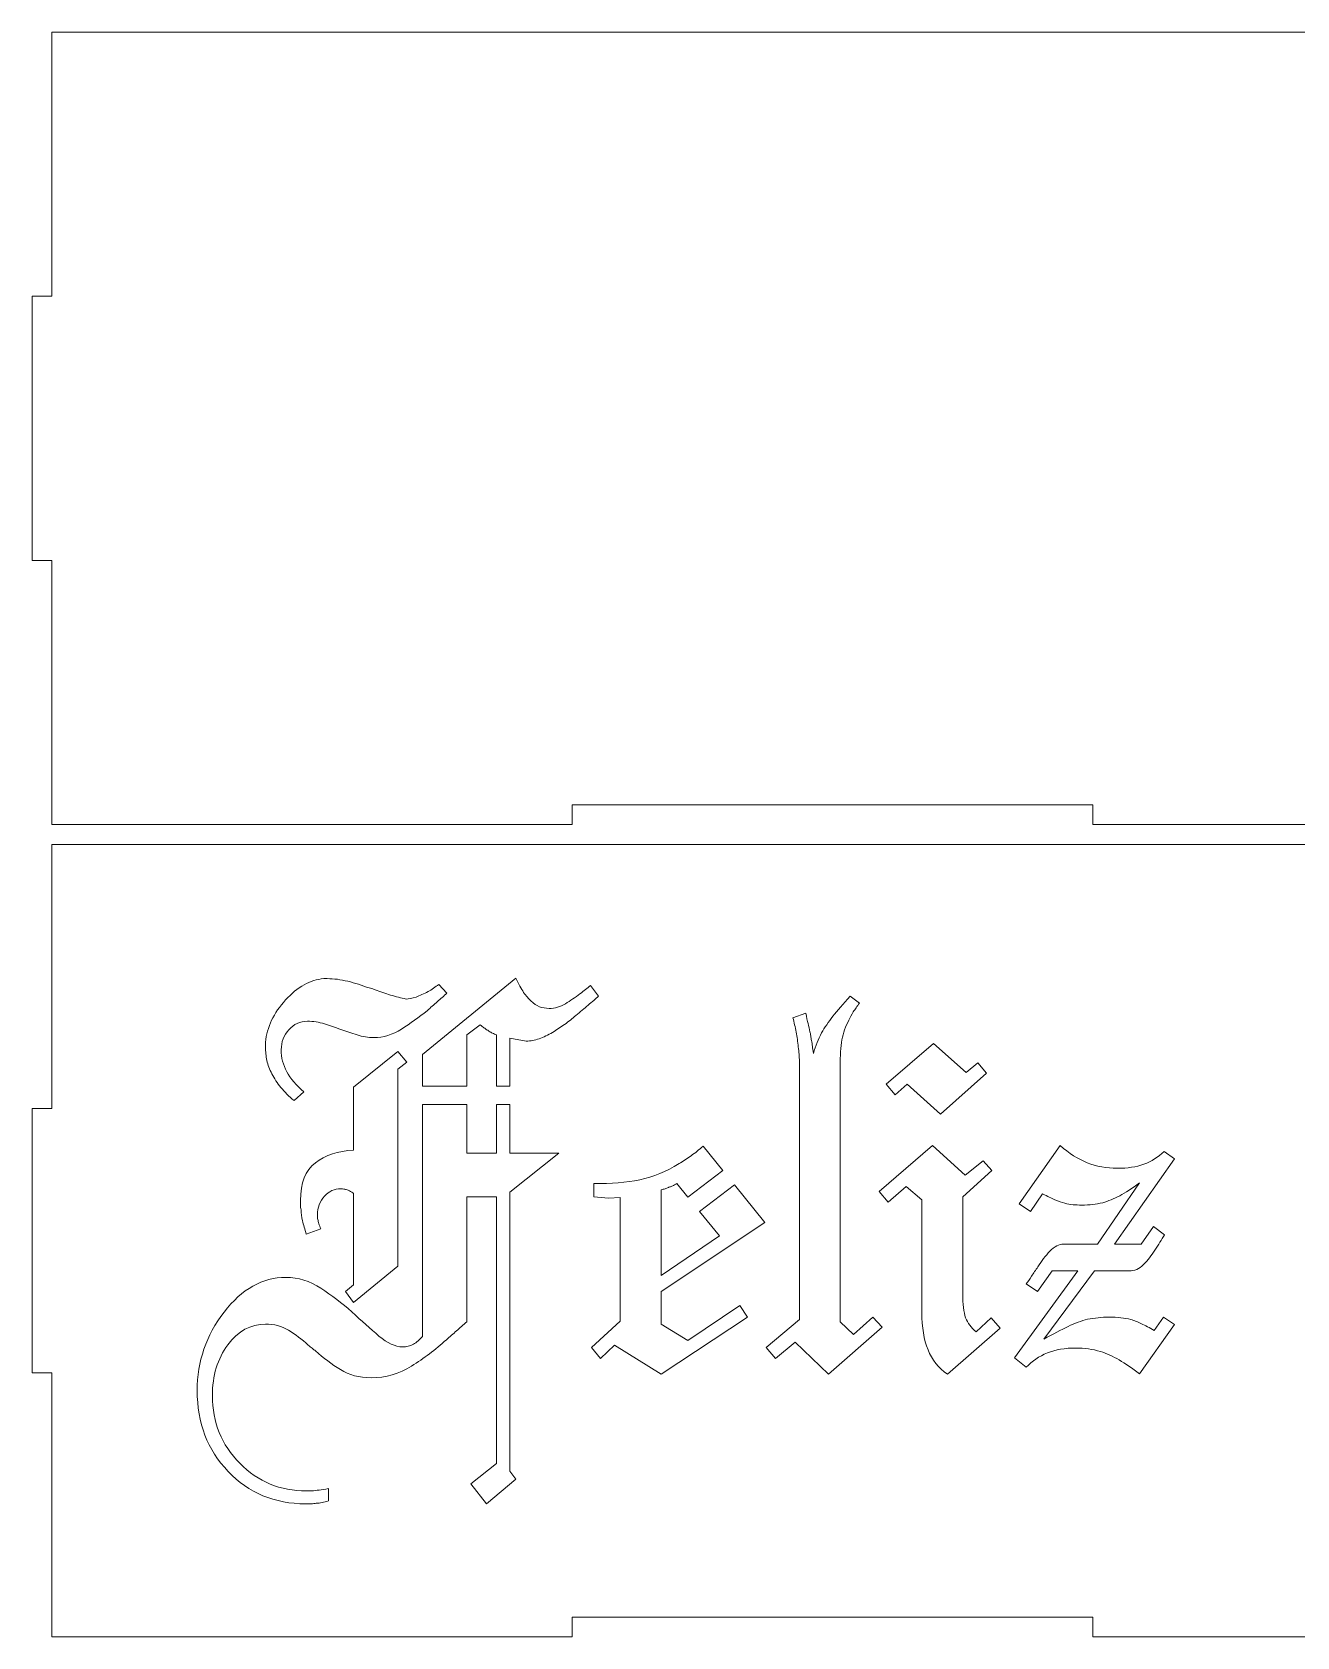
# Model space of a CAD drawing. Header units: centimetres. Extents: x -198 to 198, y -41 to 41.
# Drawn here: x 49.69 to 68.85, y -41.25 to -16.95 of the extents above; entities that cross this region are included whole.
import ezdxf

# ---------------------------------------------------------------- set-up
doc = ezdxf.new("R2010")
doc.units = ezdxf.units.CM
doc.header["$MEASUREMENT"] = 0
doc.layers.add('Camada 1', color=7, linetype='Continuous')

msp = doc.modelspace()

# ---------------------------------------------------------------- linework, layer by layer
at = {"layer": 'Camada 1', "color": 250, "lineweight": 9}
for points, knots in [([(89.69377, -16.95), (89.69377, -16.95), (49.99377, -16.95), (49.99377, -16.95), (49.99377, -16.95), (49.99377, -16.95), (49.99377, -20.95), (49.99377, -20.95), (49.99377, -20.95), (49.99377, -20.95), (49.69377, -20.95), (49.69377, -20.95), (49.69377, -20.95), (49.69377, -20.95), (49.69377, -24.95), (49.69377, -24.95), (49.69377, -24.95), (49.69377, -24.95), (49.99377, -24.95), (49.99377, -24.95), (49.99377, -24.95), (49.99377, -24.95), (49.99377, -28.95), (49.99377, -28.95), (49.99377, -28.95), (49.99377, -28.95), (57.87377, -28.95), (57.87377, -28.95), (57.87377, -28.95), (57.87377, -28.95), (57.87377, -28.65), (57.87377, -28.65), (57.87377, -28.65), (57.87377, -28.65), (65.75377, -28.65), (65.75377, -28.65), (65.75377, -28.65), (65.75377, -28.65), (65.75377, -28.95), (65.75377, -28.95), (65.75377, -28.95), (65.75377, -28.95), (73.63377, -28.95), (73.63377, -28.95), (73.63377, -28.95), (73.63377, -28.95), (73.63377, -28.65), (73.63377, -28.65), (73.63377, -28.65), (73.63377, -28.65), (81.51377, -28.65), (81.51377, -28.65), (81.51377, -28.65), (81.51377, -28.65), (81.51377, -28.95), (81.51377, -28.95), (81.51377, -28.95), (81.51377, -28.95), (89.69377, -28.95), (89.69377, -28.95), (89.69377, -28.95), (89.69377, -28.95), (89.69377, -24.95), (89.69377, -24.95), (89.69377, -24.95), (89.69377, -24.95), (89.39377, -24.95), (89.39377, -24.95), (89.39377, -24.95), (89.39377, -24.95), (89.39377, -20.95), (89.39377, -20.95), (89.39377, -20.95), (89.39377, -20.95), (89.69377, -20.95), (89.69377, -20.95), (89.69377, -20.95), (89.69377, -20.95), (89.69377, -16.95), (89.69377, -16.95)], [0, 0, 0, 0, 0.04761905, 0.04761905, 0.04761905, 0.04761905, 0.0952381, 0.0952381, 0.0952381, 0.0952381, 0.14285714, 0.14285714, 0.14285714, 0.14285714, 0.19047619, 0.19047619, 0.19047619, 0.19047619, 0.23809524, 0.23809524, 0.23809524, 0.23809524, 0.28571429, 0.28571429, 0.28571429, 0.28571429, 0.33333333, 0.33333333, 0.33333333, 0.33333333, 0.38095238, 0.38095238, 0.38095238, 0.38095238, 0.42857143, 0.42857143, 0.42857143, 0.42857143, 0.47619048, 0.47619048, 0.47619048, 0.47619048, 0.52380952, 0.52380952, 0.52380952, 0.52380952, 0.57142857, 0.57142857, 0.57142857, 0.57142857, 0.61904762, 0.61904762, 0.61904762, 0.61904762, 0.66666667, 0.66666667, 0.66666667, 0.66666667, 0.71428571, 0.71428571, 0.71428571, 0.71428571, 0.76190476, 0.76190476, 0.76190476, 0.76190476, 0.80952381, 0.80952381, 0.80952381, 0.80952381, 0.85714286, 0.85714286, 0.85714286, 0.85714286, 0.9047619, 0.9047619, 0.9047619, 0.9047619, 1, 1, 1, 1]), ([(89.69377, -29.25), (89.69377, -29.25), (49.99377, -29.25), (49.99377, -29.25), (49.99377, -29.25), (49.99377, -29.25), (49.99377, -33.25), (49.99377, -33.25), (49.99377, -33.25), (49.99377, -33.25), (49.69377, -33.25), (49.69377, -33.25), (49.69377, -33.25), (49.69377, -33.25), (49.69377, -37.25), (49.69377, -37.25), (49.69377, -37.25), (49.69377, -37.25), (49.99377, -37.25), (49.99377, -37.25), (49.99377, -37.25), (49.99377, -37.25), (49.99377, -41.25), (49.99377, -41.25), (49.99377, -41.25), (49.99377, -41.25), (57.87377, -41.25), (57.87377, -41.25), (57.87377, -41.25), (57.87377, -41.25), (57.87377, -40.95), (57.87377, -40.95), (57.87377, -40.95), (57.87377, -40.95), (65.75377, -40.95), (65.75377, -40.95), (65.75377, -40.95), (65.75377, -40.95), (65.75377, -41.25), (65.75377, -41.25), (65.75377, -41.25), (65.75377, -41.25), (73.63377, -41.25), (73.63377, -41.25), (73.63377, -41.25), (73.63377, -41.25), (73.63377, -40.95), (73.63377, -40.95), (73.63377, -40.95), (73.63377, -40.95), (81.51377, -40.95), (81.51377, -40.95), (81.51377, -40.95), (81.51377, -40.95), (81.51377, -41.25), (81.51377, -41.25), (81.51377, -41.25), (81.51377, -41.25), (89.69377, -41.25), (89.69377, -41.25), (89.69377, -41.25), (89.69377, -41.25), (89.69377, -37.25), (89.69377, -37.25), (89.69377, -37.25), (89.69377, -37.25), (89.39377, -37.25), (89.39377, -37.25), (89.39377, -37.25), (89.39377, -37.25), (89.39377, -33.25), (89.39377, -33.25), (89.39377, -33.25), (89.39377, -33.25), (89.69377, -33.25), (89.69377, -33.25), (89.69377, -33.25), (89.69377, -33.25), (89.69377, -29.25), (89.69377, -29.25)], [0, 0, 0, 0, 0.04761905, 0.04761905, 0.04761905, 0.04761905, 0.0952381, 0.0952381, 0.0952381, 0.0952381, 0.14285714, 0.14285714, 0.14285714, 0.14285714, 0.19047619, 0.19047619, 0.19047619, 0.19047619, 0.23809524, 0.23809524, 0.23809524, 0.23809524, 0.28571429, 0.28571429, 0.28571429, 0.28571429, 0.33333333, 0.33333333, 0.33333333, 0.33333333, 0.38095238, 0.38095238, 0.38095238, 0.38095238, 0.42857143, 0.42857143, 0.42857143, 0.42857143, 0.47619048, 0.47619048, 0.47619048, 0.47619048, 0.52380952, 0.52380952, 0.52380952, 0.52380952, 0.57142857, 0.57142857, 0.57142857, 0.57142857, 0.61904762, 0.61904762, 0.61904762, 0.61904762, 0.66666667, 0.66666667, 0.66666667, 0.66666667, 0.71428571, 0.71428571, 0.71428571, 0.71428571, 0.76190476, 0.76190476, 0.76190476, 0.76190476, 0.80952381, 0.80952381, 0.80952381, 0.80952381, 0.85714286, 0.85714286, 0.85714286, 0.85714286, 0.9047619, 0.9047619, 0.9047619, 0.9047619, 1, 1, 1, 1]), ([(53.66044, -33.1295), (53.58386, -33.06471), (53.51761, -32.99842), (53.46161, -32.9307), (53.46161, -32.9307), (53.40571, -32.863), (53.36004, -32.79378), (53.32472, -32.7231), (53.32472, -32.7231), (53.28937, -32.65829), (53.26438, -32.59203), (53.24961, -32.52428), (53.24961, -32.52428), (53.23488, -32.45659), (53.22753, -32.38735), (53.22753, -32.31668), (53.22753, -32.31668), (53.22753, -32.30489), (53.22753, -32.29309), (53.22753, -32.28137), (53.22753, -32.28137), (53.22753, -32.26954), (53.22753, -32.25775), (53.22753, -32.24602), (53.22753, -32.24602), (53.25108, -32.01624), (53.35272, -31.80275), (53.53234, -31.60542), (53.53234, -31.60542), (53.71201, -31.40812), (53.90488, -31.30057), (54.11104, -31.28293), (54.11104, -31.28293), (54.12287, -31.28293), (54.13312, -31.28293), (54.14193, -31.28293), (54.14193, -31.28293), (54.15077, -31.28293), (54.15821, -31.28293), (54.16406, -31.28293), (54.16406, -31.28293), (54.26422, -31.28293), (54.36724, -31.2962), (54.47328, -31.32273), (54.47328, -31.32273), (54.57937, -31.34922), (54.68826, -31.38309), (54.80019, -31.42429), (54.80019, -31.42429), (54.81194, -31.42429), (54.82524, -31.42727), (54.83994, -31.43311), (54.83994, -31.43311), (54.85468, -31.43905), (54.87088, -31.44491), (54.88853, -31.45079), (54.88853, -31.45079), (54.96511, -31.48026), (55.04319, -31.50675), (55.12272, -31.53035), (55.12272, -31.53035), (55.20222, -31.55389), (55.28024, -31.57451), (55.35686, -31.59219), (55.35686, -31.59219), (55.39808, -31.59219), (55.44811, -31.58186), (55.50704, -31.56125), (55.50704, -31.56125), (55.56592, -31.5406), (55.62776, -31.51267), (55.69257, -31.47735), (55.69257, -31.47735), (55.71611, -31.46553), (55.74262, -31.44938), (55.7721, -31.42873), (55.7721, -31.42873), (55.80153, -31.40812), (55.82803, -31.38895), (55.85158, -31.37127), (55.85158, -31.37127), (55.85158, -31.37127), (55.97528, -31.50384), (55.97528, -31.50384), (55.97528, -31.50384), (55.92817, -31.54504), (55.87958, -31.58775), (55.82953, -31.63194), (55.82953, -31.63194), (55.77942, -31.67609), (55.72792, -31.72176), (55.67491, -31.76887), (55.67491, -31.76887), (55.55122, -31.86903), (55.42161, -31.96178), (55.28612, -32.04719), (55.28612, -32.04719), (55.15068, -32.13258), (55.01225, -32.17525), (54.87088, -32.17525), (54.87088, -32.17525), (54.78252, -32.17525), (54.69711, -32.16203), (54.61468, -32.13553), (54.61468, -32.13553), (54.53222, -32.10903), (54.44976, -32.08107), (54.36724, -32.05159), (54.36724, -32.05159), (54.28477, -32.02216), (54.20236, -31.99419), (54.11989, -31.9677), (54.11989, -31.9677), (54.03742, -31.94118), (53.95203, -31.9279), (53.86368, -31.9279), (53.86368, -31.9279), (53.75176, -31.9279), (53.65751, -31.97058), (53.58092, -32.05604), (53.58092, -32.05604), (53.50437, -32.14141), (53.46608, -32.24301), (53.46608, -32.36085), (53.46608, -32.36085), (53.46608, -32.4787), (53.49402, -32.58909), (53.55002, -32.69217), (53.55002, -32.69217), (53.60595, -32.79525), (53.69286, -32.89688), (53.81062, -32.99699), (53.81062, -32.99699), (53.81062, -32.99699), (53.66044, -33.1295), (53.66044, -33.1295)], [0, 0, 0, 0, 0.02857143, 0.02857143, 0.02857143, 0.02857143, 0.05714286, 0.05714286, 0.05714286, 0.05714286, 0.08571429, 0.08571429, 0.08571429, 0.08571429, 0.11428571, 0.11428571, 0.11428571, 0.11428571, 0.14285714, 0.14285714, 0.14285714, 0.14285714, 0.17142857, 0.17142857, 0.17142857, 0.17142857, 0.2, 0.2, 0.2, 0.2, 0.22857143, 0.22857143, 0.22857143, 0.22857143, 0.25714286, 0.25714286, 0.25714286, 0.25714286, 0.28571429, 0.28571429, 0.28571429, 0.28571429, 0.31428571, 0.31428571, 0.31428571, 0.31428571, 0.34285714, 0.34285714, 0.34285714, 0.34285714, 0.37142857, 0.37142857, 0.37142857, 0.37142857, 0.4, 0.4, 0.4, 0.4, 0.42857143, 0.42857143, 0.42857143, 0.42857143, 0.45714286, 0.45714286, 0.45714286, 0.45714286, 0.48571429, 0.48571429, 0.48571429, 0.48571429, 0.51428571, 0.51428571, 0.51428571, 0.51428571, 0.54285714, 0.54285714, 0.54285714, 0.54285714, 0.57142857, 0.57142857, 0.57142857, 0.57142857, 0.6, 0.6, 0.6, 0.6, 0.62857143, 0.62857143, 0.62857143, 0.62857143, 0.65714286, 0.65714286, 0.65714286, 0.65714286, 0.68571429, 0.68571429, 0.68571429, 0.68571429, 0.71428571, 0.71428571, 0.71428571, 0.71428571, 0.74285714, 0.74285714, 0.74285714, 0.74285714, 0.77142857, 0.77142857, 0.77142857, 0.77142857, 0.8, 0.8, 0.8, 0.8, 0.82857143, 0.82857143, 0.82857143, 0.82857143, 0.85714286, 0.85714286, 0.85714286, 0.85714286, 0.88571429, 0.88571429, 0.88571429, 0.88571429, 0.91428571, 0.91428571, 0.91428571, 0.91428571, 0.94285714, 0.94285714, 0.94285714, 0.94285714, 1, 1, 1, 1]), ([(55.60421, -32.91036), (55.60421, -32.91036), (55.60421, -32.43155), (55.60421, -32.43155), (55.60421, -32.43155), (55.60421, -32.43155), (57.01786, -31.2741), (57.01786, -31.2741), (57.01786, -31.2741), (57.05908, -31.36245), (57.09888, -31.43462), (57.1371, -31.49058), (57.1371, -31.49058), (57.17542, -31.54651), (57.21224, -31.58925), (57.24759, -31.61869), (57.24759, -31.61869), (57.28886, -31.65994), (57.33153, -31.68938), (57.37569, -31.70703), (57.37569, -31.70703), (57.4199, -31.72469), (57.46844, -31.73352), (57.52153, -31.73352), (57.52153, -31.73352), (57.60987, -31.73352), (57.69227, -31.71), (57.76888, -31.66285), (57.76888, -31.66285), (57.84542, -31.61575), (57.91907, -31.56566), (57.98974, -31.51267), (57.98974, -31.51267), (58.0192, -31.4891), (58.0472, -31.46705), (58.0737, -31.4464), (58.0737, -31.4464), (58.10019, -31.42576), (58.12522, -31.40662), (58.14877, -31.38895), (58.14877, -31.38895), (58.14877, -31.38895), (58.27253, -31.54802), (58.27253, -31.54802), (58.27253, -31.54802), (58.22538, -31.58925), (58.17236, -31.63488), (58.11342, -31.68494), (58.11342, -31.68494), (58.05455, -31.73503), (57.99268, -31.78655), (57.92792, -31.83957), (57.92792, -31.83957), (57.87486, -31.8867), (57.81742, -31.93235), (57.75558, -31.97652), (57.75558, -31.97652), (57.69374, -32.02069), (57.6334, -32.06042), (57.57453, -32.09576), (57.57453, -32.09576), (57.50377, -32.13703), (57.43607, -32.16941), (57.37126, -32.19295), (57.37126, -32.19295), (57.30653, -32.21652), (57.24171, -32.22834), (57.17692, -32.22834), (57.17692, -32.22834), (57.17692, -32.22834), (56.92951, -32.1841), (56.92951, -32.1841), (56.92951, -32.1841), (56.92951, -32.1841), (56.92951, -32.91036), (56.92951, -32.91036), (56.92951, -32.91036), (56.92951, -32.91036), (56.7263, -32.91036), (56.7263, -32.91036), (56.7263, -32.91036), (56.7263, -32.91036), (56.7263, -32.13109), (56.7263, -32.13109), (56.7263, -32.13109), (56.70276, -32.12524), (56.6821, -32.11788), (56.66442, -32.10903), (56.66442, -32.10903), (56.64676, -32.1002), (56.62911, -32.08989), (56.61143, -32.07809), (56.61143, -32.07809), (56.60555, -32.07221), (56.60111, -32.06777), (56.59821, -32.06485), (56.59821, -32.06485), (56.59523, -32.06189), (56.59086, -32.06042), (56.58493, -32.06042), (56.58493, -32.06042), (56.56727, -32.04869), (56.55107, -32.03689), (56.53636, -32.02507), (56.53636, -32.02507), (56.52159, -32.01335), (56.50242, -31.99858), (56.47889, -31.98093), (56.47889, -31.98093), (56.47889, -31.98093), (56.27572, -32.13109), (56.27572, -32.13109), (56.27572, -32.13109), (56.27572, -32.13109), (56.27572, -32.91036), (56.27572, -32.91036), (56.27572, -32.91036), (56.27572, -32.91036), (55.60421, -32.91036), (55.60421, -32.91036)], [0, 0, 0, 0, 0.03225806, 0.03225806, 0.03225806, 0.03225806, 0.06451613, 0.06451613, 0.06451613, 0.06451613, 0.09677419, 0.09677419, 0.09677419, 0.09677419, 0.12903226, 0.12903226, 0.12903226, 0.12903226, 0.16129032, 0.16129032, 0.16129032, 0.16129032, 0.19354839, 0.19354839, 0.19354839, 0.19354839, 0.22580645, 0.22580645, 0.22580645, 0.22580645, 0.25806452, 0.25806452, 0.25806452, 0.25806452, 0.29032258, 0.29032258, 0.29032258, 0.29032258, 0.32258065, 0.32258065, 0.32258065, 0.32258065, 0.35483871, 0.35483871, 0.35483871, 0.35483871, 0.38709677, 0.38709677, 0.38709677, 0.38709677, 0.41935484, 0.41935484, 0.41935484, 0.41935484, 0.4516129, 0.4516129, 0.4516129, 0.4516129, 0.48387097, 0.48387097, 0.48387097, 0.48387097, 0.51612903, 0.51612903, 0.51612903, 0.51612903, 0.5483871, 0.5483871, 0.5483871, 0.5483871, 0.58064516, 0.58064516, 0.58064516, 0.58064516, 0.61290323, 0.61290323, 0.61290323, 0.61290323, 0.64516129, 0.64516129, 0.64516129, 0.64516129, 0.67741935, 0.67741935, 0.67741935, 0.67741935, 0.70967742, 0.70967742, 0.70967742, 0.70967742, 0.74193548, 0.74193548, 0.74193548, 0.74193548, 0.77419355, 0.77419355, 0.77419355, 0.77419355, 0.80645161, 0.80645161, 0.80645161, 0.80645161, 0.83870968, 0.83870968, 0.83870968, 0.83870968, 0.87096774, 0.87096774, 0.87096774, 0.87096774, 0.90322581, 0.90322581, 0.90322581, 0.90322581, 0.93548387, 0.93548387, 0.93548387, 0.93548387, 1, 1, 1, 1]), ([(60.94958, -37.03472), (60.94958, -37.03472), (60.80821, -36.86682), (60.80821, -36.86682), (60.80821, -36.86682), (60.80821, -36.86682), (61.31183, -36.44273), (61.31183, -36.44273), (61.31183, -36.44273), (61.31183, -36.44273), (61.31183, -32.52871), (61.31183, -32.52871), (61.31183, -32.52871), (61.31183, -32.49928), (61.31036, -32.4654), (61.30742, -32.4271), (61.30742, -32.4271), (61.30444, -32.38885), (61.30003, -32.35203), (61.29418, -32.31668), (61.29418, -32.31668), (61.28827, -32.2401), (61.27792, -32.16503), (61.26325, -32.09136), (61.26325, -32.09136), (61.24852, -32.01772), (61.23227, -31.94559), (61.21461, -31.87492), (61.21461, -31.87492), (61.21461, -31.87492), (61.40903, -31.80422), (61.40903, -31.80422), (61.40903, -31.80422), (61.42078, -31.86903), (61.43257, -31.92203), (61.44437, -31.96325), (61.44437, -31.96325), (61.4561, -32.00452), (61.46495, -32.04569), (61.47087, -32.08691), (61.47087, -32.08691), (61.47675, -32.10462), (61.48122, -32.12524), (61.4841, -32.14876), (61.4841, -32.14876), (61.48704, -32.17238), (61.49145, -32.19593), (61.49737, -32.21953), (61.49737, -32.21953), (61.50324, -32.2489), (61.50769, -32.27836), (61.51059, -32.30786), (61.51059, -32.30786), (61.51357, -32.33724), (61.51802, -32.37259), (61.52389, -32.41388), (61.52389, -32.41388), (61.54154, -32.35491), (61.56071, -32.30044), (61.58127, -32.2504), (61.58127, -32.2504), (61.60192, -32.20034), (61.62403, -32.15173), (61.64758, -32.10462), (61.64758, -32.10462), (61.69469, -32.02216), (61.75209, -31.9382), (61.81988, -31.85284), (61.81988, -31.85284), (61.88758, -31.76743), (61.97442, -31.66576), (62.08053, -31.54802), (62.08053, -31.54802), (62.08053, -31.54802), (62.22186, -31.65403), (62.22186, -31.65403), (62.22186, -31.65403), (62.18652, -31.70111), (62.15557, -31.74534), (62.12908, -31.78655), (62.12908, -31.78655), (62.10258, -31.82777), (62.08053, -31.86903), (62.06286, -31.91024), (62.06286, -31.91024), (62.00984, -32.00452), (61.97442, -32.10462), (61.95677, -32.21068), (61.95677, -32.21068), (61.93911, -32.31668), (61.93027, -32.4492), (61.93027, -32.60824), (61.93027, -32.60824), (61.93027, -32.60824), (61.93027, -36.47808), (61.93027, -36.47808), (61.93027, -36.47808), (61.93027, -36.47808), (62.13352, -36.67247), (62.13352, -36.67247), (62.13352, -36.67247), (62.13352, -36.67247), (62.42508, -36.40738), (62.42508, -36.40738), (62.42508, -36.40738), (62.42508, -36.40738), (62.56641, -36.55757), (62.56641, -36.55757), (62.56641, -36.55757), (62.56641, -36.55757), (61.75357, -37.27325), (61.75357, -37.27325), (61.75357, -37.27325), (61.75357, -37.27325), (61.24995, -36.78734), (61.24995, -36.78734), (61.24995, -36.78734), (61.24995, -36.78734), (60.94958, -37.03472), (60.94958, -37.03472)], [0, 0, 0, 0, 0.03225806, 0.03225806, 0.03225806, 0.03225806, 0.06451613, 0.06451613, 0.06451613, 0.06451613, 0.09677419, 0.09677419, 0.09677419, 0.09677419, 0.12903226, 0.12903226, 0.12903226, 0.12903226, 0.16129032, 0.16129032, 0.16129032, 0.16129032, 0.19354839, 0.19354839, 0.19354839, 0.19354839, 0.22580645, 0.22580645, 0.22580645, 0.22580645, 0.25806452, 0.25806452, 0.25806452, 0.25806452, 0.29032258, 0.29032258, 0.29032258, 0.29032258, 0.32258065, 0.32258065, 0.32258065, 0.32258065, 0.35483871, 0.35483871, 0.35483871, 0.35483871, 0.38709677, 0.38709677, 0.38709677, 0.38709677, 0.41935484, 0.41935484, 0.41935484, 0.41935484, 0.4516129, 0.4516129, 0.4516129, 0.4516129, 0.48387097, 0.48387097, 0.48387097, 0.48387097, 0.51612903, 0.51612903, 0.51612903, 0.51612903, 0.5483871, 0.5483871, 0.5483871, 0.5483871, 0.58064516, 0.58064516, 0.58064516, 0.58064516, 0.61290323, 0.61290323, 0.61290323, 0.61290323, 0.64516129, 0.64516129, 0.64516129, 0.64516129, 0.67741935, 0.67741935, 0.67741935, 0.67741935, 0.70967742, 0.70967742, 0.70967742, 0.70967742, 0.74193548, 0.74193548, 0.74193548, 0.74193548, 0.77419355, 0.77419355, 0.77419355, 0.77419355, 0.80645161, 0.80645161, 0.80645161, 0.80645161, 0.83870968, 0.83870968, 0.83870968, 0.83870968, 0.87096774, 0.87096774, 0.87096774, 0.87096774, 0.90322581, 0.90322581, 0.90322581, 0.90322581, 0.93548387, 0.93548387, 0.93548387, 0.93548387, 1, 1, 1, 1]), ([(63.44992, -33.33273), (63.44992, -33.33273), (62.94637, -32.8821), (62.94637, -32.8821), (62.94637, -32.8821), (62.94637, -32.8821), (62.76086, -33.04118), (62.76086, -33.04118), (62.76086, -33.04118), (62.76086, -33.04118), (62.62828, -32.8821), (62.62828, -32.8821), (62.62828, -32.8821), (62.62828, -32.8821), (63.34393, -32.26369), (63.34393, -32.26369), (63.34393, -32.26369), (63.34393, -32.26369), (63.83873, -32.70543), (63.83873, -32.70543), (63.83873, -32.70543), (63.83873, -32.70543), (64.01541, -32.55521), (64.01541, -32.55521), (64.01541, -32.55521), (64.01541, -32.55521), (64.14795, -32.71425), (64.14795, -32.71425), (64.14795, -32.71425), (64.14795, -32.71425), (63.44992, -33.33273), (63.44992, -33.33273)], [0, 0, 0, 0, 0.11111111, 0.11111111, 0.11111111, 0.11111111, 0.22222222, 0.22222222, 0.22222222, 0.22222222, 0.33333333, 0.33333333, 0.33333333, 0.33333333, 0.44444444, 0.44444444, 0.44444444, 0.44444444, 0.55555556, 0.55555556, 0.55555556, 0.55555556, 0.66666667, 0.66666667, 0.66666667, 0.66666667, 0.77777778, 0.77777778, 0.77777778, 0.77777778, 1, 1, 1, 1]), ([(54.43793, -36.01866), (54.43793, -36.01866), (54.56162, -35.92147), (54.56162, -35.92147), (54.56162, -35.92147), (54.56162, -35.92147), (54.56162, -34.53435), (54.56162, -34.53435), (54.56162, -34.53435), (54.54395, -34.52253), (54.52774, -34.51223), (54.51307, -34.50339), (54.51307, -34.50339), (54.49837, -34.49456), (54.4821, -34.4872), (54.46443, -34.48134), (54.46443, -34.48134), (54.44678, -34.47541), (54.43059, -34.471), (54.41588, -34.46806), (54.41588, -34.46806), (54.40111, -34.4651), (54.38494, -34.46366), (54.36724, -34.46366), (54.36724, -34.46366), (54.27305, -34.46366), (54.19058, -34.50191), (54.11989, -34.57853), (54.11989, -34.57853), (54.04922, -34.65506), (54.01388, -34.74935), (54.01388, -34.86125), (54.01388, -34.86125), (54.01388, -34.87302), (54.01388, -34.88478), (54.01388, -34.89657), (54.01388, -34.89657), (54.01388, -34.90836), (54.01678, -34.92016), (54.02272, -34.93192), (54.02272, -34.93192), (54.02272, -34.94959), (54.0271, -34.9702), (54.03593, -34.99376), (54.03593, -34.99376), (54.04477, -35.01732), (54.0551, -35.04382), (54.06687, -35.07325), (54.06687, -35.07325), (54.06687, -35.07325), (53.84601, -35.15281), (53.84601, -35.15281), (53.84601, -35.15281), (53.82242, -35.07623), (53.80327, -35.00853), (53.78852, -34.94959), (53.78852, -34.94959), (53.77384, -34.89069), (53.76643, -34.83475), (53.76643, -34.78174), (53.76643, -34.78174), (53.76058, -34.75818), (53.75761, -34.73459), (53.75761, -34.71104), (53.75761, -34.71104), (53.75761, -34.68751), (53.75761, -34.6639), (53.75761, -34.64036), (53.75761, -34.64036), (53.75761, -34.37525), (53.83275, -34.18534), (53.98291, -34.0705), (53.98291, -34.0705), (54.13312, -33.95559), (54.32604, -33.89228), (54.56162, -33.88052), (54.56162, -33.88052), (54.56162, -33.88052), (54.56162, -32.92625), (54.56162, -32.92625), (54.56162, -32.92625), (54.56162, -32.92625), (55.2331, -32.38735), (55.2331, -32.38735), (55.2331, -32.38735), (55.2331, -32.38735), (55.36571, -32.54636), (55.36571, -32.54636), (55.36571, -32.54636), (55.36571, -32.54636), (55.2331, -32.65241), (55.2331, -32.65241), (55.2331, -32.65241), (55.2331, -32.65241), (55.2331, -35.63874), (55.2331, -35.63874), (55.2331, -35.63874), (55.2331, -35.63874), (54.56162, -36.18653), (54.56162, -36.18653), (54.56162, -36.18653), (54.56162, -36.18653), (54.43793, -36.01866), (54.43793, -36.01866)], [0, 0, 0, 0, 0.03703704, 0.03703704, 0.03703704, 0.03703704, 0.07407407, 0.07407407, 0.07407407, 0.07407407, 0.11111111, 0.11111111, 0.11111111, 0.11111111, 0.14814815, 0.14814815, 0.14814815, 0.14814815, 0.18518519, 0.18518519, 0.18518519, 0.18518519, 0.22222222, 0.22222222, 0.22222222, 0.22222222, 0.25925926, 0.25925926, 0.25925926, 0.25925926, 0.2962963, 0.2962963, 0.2962963, 0.2962963, 0.33333333, 0.33333333, 0.33333333, 0.33333333, 0.37037037, 0.37037037, 0.37037037, 0.37037037, 0.40740741, 0.40740741, 0.40740741, 0.40740741, 0.44444444, 0.44444444, 0.44444444, 0.44444444, 0.48148148, 0.48148148, 0.48148148, 0.48148148, 0.51851852, 0.51851852, 0.51851852, 0.51851852, 0.55555556, 0.55555556, 0.55555556, 0.55555556, 0.59259259, 0.59259259, 0.59259259, 0.59259259, 0.62962963, 0.62962963, 0.62962963, 0.62962963, 0.66666667, 0.66666667, 0.66666667, 0.66666667, 0.7037037, 0.7037037, 0.7037037, 0.7037037, 0.74074074, 0.74074074, 0.74074074, 0.74074074, 0.77777778, 0.77777778, 0.77777778, 0.77777778, 0.81481481, 0.81481481, 0.81481481, 0.81481481, 0.85185185, 0.85185185, 0.85185185, 0.85185185, 0.88888889, 0.88888889, 0.88888889, 0.88888889, 0.92592593, 0.92592593, 0.92592593, 0.92592593, 1, 1, 1, 1]), ([(54.18173, -39.19051), (54.14639, -39.20234), (54.11402, -39.21116), (54.08454, -39.21705), (54.08454, -39.21705), (54.0551, -39.22291), (54.0256, -39.22589), (53.99621, -39.22589), (53.99621, -39.22589), (53.97261, -39.23174), (53.94758, -39.23472), (53.92108, -39.23472), (53.92108, -39.23472), (53.89457, -39.23472), (53.86657, -39.23472), (53.83716, -39.23472), (53.83716, -39.23472), (53.36595, -39.23472), (52.97424, -39.07123), (52.66203, -38.74433), (52.66203, -38.74433), (52.3499, -38.4174), (52.19377, -38.00954), (52.19377, -37.52066), (52.19377, -37.52066), (52.19377, -37.0789), (52.32926, -36.68275), (52.60019, -36.33231), (52.60019, -36.33231), (52.87119, -35.98185), (53.18337, -35.8066), (53.53676, -35.8066), (53.53676, -35.8066), (53.72526, -35.8066), (53.90192, -35.8611), (54.06687, -35.97006), (54.06687, -35.97006), (54.23176, -36.07901), (54.38788, -36.19832), (54.53512, -36.3279), (54.53512, -36.3279), (54.68237, -36.46338), (54.81936, -36.58556), (54.94599, -36.69455), (54.94599, -36.69455), (55.07259, -36.80354), (55.19191, -36.85801), (55.30387, -36.85801), (55.30387, -36.85801), (55.36273, -36.85801), (55.41723, -36.84474), (55.46726, -36.81824), (55.46726, -36.81824), (55.51734, -36.79172), (55.56302, -36.752), (55.60421, -36.699), (55.60421, -36.699), (55.60421, -36.699), (55.60421, -33.18934), (55.60421, -33.18934), (55.60421, -33.18934), (55.60421, -33.18934), (56.27572, -33.18934), (56.27572, -33.18934), (56.27572, -33.18934), (56.27572, -33.18934), (56.27572, -33.92469), (56.27572, -33.92469), (56.27572, -33.92469), (56.27572, -33.92469), (56.7263, -33.92469), (56.7263, -33.92469), (56.7263, -33.92469), (56.7263, -33.92469), (56.7263, -33.18934), (56.7263, -33.18934), (56.7263, -33.18934), (56.7263, -33.18934), (56.92951, -33.18934), (56.92951, -33.18934), (56.92951, -33.18934), (56.92951, -33.18934), (56.92951, -33.92469), (56.92951, -33.92469), (56.92951, -33.92469), (56.92951, -33.92469), (57.67169, -33.92469), (57.67169, -33.92469), (57.67169, -33.92469), (57.67169, -33.92469), (56.92951, -34.51668), (56.92951, -34.51668), (56.92951, -34.51668), (56.92951, -34.51668), (56.92951, -38.73988), (56.92951, -38.73988), (56.92951, -38.73988), (56.92951, -38.73988), (57.01786, -38.86365), (57.01786, -38.86365), (57.01786, -38.86365), (57.01786, -38.86365), (56.57608, -39.23472), (56.57608, -39.23472), (56.57608, -39.23472), (56.57608, -39.23472), (56.33756, -38.93434), (56.33756, -38.93434), (56.33756, -38.93434), (56.33756, -38.93434), (56.7263, -38.62505), (56.7263, -38.62505), (56.7263, -38.62505), (56.7263, -38.62505), (56.7263, -34.58734), (56.7263, -34.58734), (56.7263, -34.58734), (56.7263, -34.58734), (56.27572, -34.58734), (56.27572, -34.58734), (56.27572, -34.58734), (56.27572, -34.58734), (56.27572, -36.47808), (56.27572, -36.47808), (56.27572, -36.47808), (56.22269, -36.52522), (56.17121, -36.57086), (56.12108, -36.61506), (56.12108, -36.61506), (56.07104, -36.65921), (56.01944, -36.70485), (55.96645, -36.752), (55.96645, -36.752), (55.80153, -36.89923), (55.62628, -37.03175), (55.44076, -37.14959), (55.44076, -37.14959), (55.25522, -37.26737), (55.05054, -37.32624), (54.82671, -37.32624), (54.82671, -37.32624), (54.65003, -37.32624), (54.4954, -37.28504), (54.36287, -37.20258), (54.36287, -37.20258), (54.23036, -37.12016), (54.10519, -37.02587), (53.98738, -36.91985), (53.98738, -36.91985), (53.96973, -36.90806), (53.95203, -36.89482), (53.93438, -36.88006), (53.93438, -36.88006), (53.91671, -36.86539), (53.89607, -36.84918), (53.87254, -36.8315), (53.87254, -36.8315), (53.77825, -36.74316), (53.67959, -36.66806), (53.57652, -36.60618), (53.57652, -36.60618), (53.47343, -36.54436), (53.3571, -36.5134), (53.22753, -36.5134), (53.22753, -36.5134), (53.00371, -36.5134), (52.81372, -36.61801), (52.65762, -36.82707), (52.65762, -36.82707), (52.50153, -37.03619), (52.42354, -37.29389), (52.42354, -37.60017), (52.42354, -37.60017), (52.42354, -38.00071), (52.56191, -38.34089), (52.83876, -38.62067), (52.83876, -38.62067), (53.1156, -38.9004), (53.45136, -39.04032), (53.84601, -39.04032), (53.84601, -39.04032), (53.85777, -39.04032), (53.87104, -39.04032), (53.88574, -39.04032), (53.88574, -39.04032), (53.90044, -39.04032), (53.91373, -39.04032), (53.92553, -39.04032), (53.92553, -39.04032), (53.96088, -39.0344), (53.99911, -39.03), (54.04037, -39.02706), (54.04037, -39.02706), (54.0816, -39.02412), (54.12871, -39.01673), (54.18173, -39.005), (54.18173, -39.005), (54.18173, -39.005), (54.18173, -39.19051), (54.18173, -39.19051)], [0, 0, 0, 0, 0.01960784, 0.01960784, 0.01960784, 0.01960784, 0.03921569, 0.03921569, 0.03921569, 0.03921569, 0.05882353, 0.05882353, 0.05882353, 0.05882353, 0.07843137, 0.07843137, 0.07843137, 0.07843137, 0.09803922, 0.09803922, 0.09803922, 0.09803922, 0.11764706, 0.11764706, 0.11764706, 0.11764706, 0.1372549, 0.1372549, 0.1372549, 0.1372549, 0.15686275, 0.15686275, 0.15686275, 0.15686275, 0.17647059, 0.17647059, 0.17647059, 0.17647059, 0.19607843, 0.19607843, 0.19607843, 0.19607843, 0.21568627, 0.21568627, 0.21568627, 0.21568627, 0.23529412, 0.23529412, 0.23529412, 0.23529412, 0.25490196, 0.25490196, 0.25490196, 0.25490196, 0.2745098, 0.2745098, 0.2745098, 0.2745098, 0.29411765, 0.29411765, 0.29411765, 0.29411765, 0.31372549, 0.31372549, 0.31372549, 0.31372549, 0.33333333, 0.33333333, 0.33333333, 0.33333333, 0.35294118, 0.35294118, 0.35294118, 0.35294118, 0.37254902, 0.37254902, 0.37254902, 0.37254902, 0.39215686, 0.39215686, 0.39215686, 0.39215686, 0.41176471, 0.41176471, 0.41176471, 0.41176471, 0.43137255, 0.43137255, 0.43137255, 0.43137255, 0.45098039, 0.45098039, 0.45098039, 0.45098039, 0.47058824, 0.47058824, 0.47058824, 0.47058824, 0.49019608, 0.49019608, 0.49019608, 0.49019608, 0.50980392, 0.50980392, 0.50980392, 0.50980392, 0.52941176, 0.52941176, 0.52941176, 0.52941176, 0.54901961, 0.54901961, 0.54901961, 0.54901961, 0.56862745, 0.56862745, 0.56862745, 0.56862745, 0.58823529, 0.58823529, 0.58823529, 0.58823529, 0.60784314, 0.60784314, 0.60784314, 0.60784314, 0.62745098, 0.62745098, 0.62745098, 0.62745098, 0.64705882, 0.64705882, 0.64705882, 0.64705882, 0.66666667, 0.66666667, 0.66666667, 0.66666667, 0.68627451, 0.68627451, 0.68627451, 0.68627451, 0.70588235, 0.70588235, 0.70588235, 0.70588235, 0.7254902, 0.7254902, 0.7254902, 0.7254902, 0.74509804, 0.74509804, 0.74509804, 0.74509804, 0.76470588, 0.76470588, 0.76470588, 0.76470588, 0.78431373, 0.78431373, 0.78431373, 0.78431373, 0.80392157, 0.80392157, 0.80392157, 0.80392157, 0.82352941, 0.82352941, 0.82352941, 0.82352941, 0.84313725, 0.84313725, 0.84313725, 0.84313725, 0.8627451, 0.8627451, 0.8627451, 0.8627451, 0.88235294, 0.88235294, 0.88235294, 0.88235294, 0.90196078, 0.90196078, 0.90196078, 0.90196078, 0.92156863, 0.92156863, 0.92156863, 0.92156863, 0.94117647, 0.94117647, 0.94117647, 0.94117647, 0.96078431, 0.96078431, 0.96078431, 0.96078431, 1, 1, 1, 1]), ([(58.29903, -37.03472), (58.29903, -37.03472), (58.16649, -36.86682), (58.16649, -36.86682), (58.16649, -36.86682), (58.16649, -36.86682), (58.5994, -36.46922), (58.5994, -36.46922), (58.5994, -36.46922), (58.5994, -36.46922), (58.5994, -34.59617), (58.5994, -34.59617), (58.5994, -34.59617), (58.5994, -34.59617), (58.42269, -34.60501), (58.42269, -34.60501), (58.42269, -34.60501), (58.42269, -34.60501), (58.20184, -34.58734), (58.20184, -34.58734), (58.20184, -34.58734), (58.20184, -34.58734), (58.20184, -34.38407), (58.20184, -34.38407), (58.20184, -34.38407), (58.46102, -34.39002), (58.69219, -34.37087), (58.89539, -34.3267), (58.89539, -34.3267), (59.09857, -34.28253), (59.2974, -34.20151), (59.49176, -34.08373), (59.49176, -34.08373), (59.5507, -34.04839), (59.61104, -34.00862), (59.67289, -33.96442), (59.67289, -33.96442), (59.73473, -33.92025), (59.79507, -33.8717), (59.85402, -33.81868), (59.85402, -33.81868), (59.85402, -33.81868), (60.15337, -34.18865), (60.15337, -34.18865), (60.15337, -34.18865), (60.15337, -34.18865), (59.62395, -34.59064), (59.62395, -34.59064), (59.62395, -34.59064), (59.62395, -34.59064), (59.45641, -34.38407), (59.45641, -34.38407), (59.45641, -34.38407), (59.43288, -34.40175), (59.41223, -34.41357), (59.39457, -34.41951), (59.39457, -34.41951), (59.37692, -34.42534), (59.36219, -34.43124), (59.35039, -34.43716), (59.35039, -34.43716), (59.34455, -34.43716), (59.34007, -34.43859), (59.33717, -34.44156), (59.33717, -34.44156), (59.33419, -34.4445), (59.32977, -34.44599), (59.3239, -34.44599), (59.3239, -34.44599), (59.3121, -34.45186), (59.2974, -34.45774), (59.27973, -34.46366), (59.27973, -34.46366), (59.26206, -34.46953), (59.24143, -34.47541), (59.21786, -34.48134), (59.21786, -34.48134), (59.21786, -34.48134), (59.21786, -35.7801), (59.21786, -35.7801), (59.21786, -35.7801), (59.21786, -35.7801), (60.10139, -35.17933), (60.10139, -35.17933), (60.10139, -35.17933), (60.10139, -35.17933), (59.79972, -34.80735), (59.79972, -34.80735), (59.79972, -34.80735), (59.79972, -34.80735), (60.32893, -34.40556), (60.32893, -34.40556), (60.32893, -34.40556), (60.32893, -34.40556), (60.79057, -34.97609), (60.79057, -34.97609), (60.79057, -34.97609), (60.79057, -34.97609), (59.21786, -36.01866), (59.21786, -36.01866), (59.21786, -36.01866), (59.21786, -36.01866), (59.21786, -36.5134), (59.21786, -36.5134), (59.21786, -36.5134), (59.21786, -36.5134), (59.62433, -36.76084), (59.62433, -36.76084), (59.62433, -36.76084), (59.62433, -36.76084), (60.41068, -36.2307), (60.41068, -36.2307), (60.41068, -36.2307), (60.41068, -36.2307), (60.52552, -36.40738), (60.52552, -36.40738), (60.52552, -36.40738), (60.52552, -36.40738), (59.21786, -37.27325), (59.21786, -37.27325), (59.21786, -37.27325), (59.21786, -37.27325), (58.51103, -36.8315), (58.51103, -36.8315), (58.51103, -36.8315), (58.51103, -36.8315), (58.29903, -37.03472), (58.29903, -37.03472)], [0, 0, 0, 0, 0.03030303, 0.03030303, 0.03030303, 0.03030303, 0.06060606, 0.06060606, 0.06060606, 0.06060606, 0.09090909, 0.09090909, 0.09090909, 0.09090909, 0.12121212, 0.12121212, 0.12121212, 0.12121212, 0.15151515, 0.15151515, 0.15151515, 0.15151515, 0.18181818, 0.18181818, 0.18181818, 0.18181818, 0.21212121, 0.21212121, 0.21212121, 0.21212121, 0.24242424, 0.24242424, 0.24242424, 0.24242424, 0.27272727, 0.27272727, 0.27272727, 0.27272727, 0.3030303, 0.3030303, 0.3030303, 0.3030303, 0.33333333, 0.33333333, 0.33333333, 0.33333333, 0.36363636, 0.36363636, 0.36363636, 0.36363636, 0.39393939, 0.39393939, 0.39393939, 0.39393939, 0.42424242, 0.42424242, 0.42424242, 0.42424242, 0.45454545, 0.45454545, 0.45454545, 0.45454545, 0.48484848, 0.48484848, 0.48484848, 0.48484848, 0.51515152, 0.51515152, 0.51515152, 0.51515152, 0.54545455, 0.54545455, 0.54545455, 0.54545455, 0.57575758, 0.57575758, 0.57575758, 0.57575758, 0.60606061, 0.60606061, 0.60606061, 0.60606061, 0.63636364, 0.63636364, 0.63636364, 0.63636364, 0.66666667, 0.66666667, 0.66666667, 0.66666667, 0.6969697, 0.6969697, 0.6969697, 0.6969697, 0.72727273, 0.72727273, 0.72727273, 0.72727273, 0.75757576, 0.75757576, 0.75757576, 0.75757576, 0.78787879, 0.78787879, 0.78787879, 0.78787879, 0.81818182, 0.81818182, 0.81818182, 0.81818182, 0.84848485, 0.84848485, 0.84848485, 0.84848485, 0.87878788, 0.87878788, 0.87878788, 0.87878788, 0.90909091, 0.90909091, 0.90909091, 0.90909091, 0.93939394, 0.93939394, 0.93939394, 0.93939394, 1, 1, 1, 1]), ([(63.55602, -37.27325), (63.42051, -37.17902), (63.32187, -37.05533), (63.26001, -36.90217), (63.26001, -36.90217), (63.19818, -36.74905), (63.16725, -36.56055), (63.16725, -36.33672), (63.16725, -36.33672), (63.16725, -36.33672), (63.16725, -34.63151), (63.16725, -34.63151), (63.16725, -34.63151), (63.16725, -34.63151), (62.92872, -34.42831), (62.92872, -34.42831), (62.92872, -34.42831), (62.92872, -34.42831), (62.65477, -34.66686), (62.65477, -34.66686), (62.65477, -34.66686), (62.65477, -34.66686), (62.52224, -34.50785), (62.52224, -34.50785), (62.52224, -34.50785), (62.52224, -34.50785), (63.32626, -33.80982), (63.32626, -33.80982), (63.32626, -33.80982), (63.32626, -33.80982), (63.82106, -34.26041), (63.82106, -34.26041), (63.82106, -34.26041), (63.82106, -34.26041), (64.09492, -34.03955), (64.09492, -34.03955), (64.09492, -34.03955), (64.09492, -34.03955), (64.22753, -34.18975), (64.22753, -34.18975), (64.22753, -34.18975), (64.22753, -34.18975), (63.78571, -34.58734), (63.78571, -34.58734), (63.78571, -34.58734), (63.78571, -34.58734), (63.78571, -36.05401), (63.78571, -36.05401), (63.78571, -36.05401), (63.78571, -36.21302), (63.80043, -36.33374), (63.8299, -36.41624), (63.8299, -36.41624), (63.85937, -36.49873), (63.91237, -36.56939), (63.98892, -36.62833), (63.98892, -36.62833), (63.98892, -36.62833), (64.21858, -36.41624), (64.21858, -36.41624), (64.21858, -36.41624), (64.21858, -36.41624), (64.35117, -36.57525), (64.35117, -36.57525), (64.35117, -36.57525), (64.35117, -36.57525), (63.55602, -37.27325), (63.55602, -37.27325)], [0, 0, 0, 0, 0.05555556, 0.05555556, 0.05555556, 0.05555556, 0.11111111, 0.11111111, 0.11111111, 0.11111111, 0.16666667, 0.16666667, 0.16666667, 0.16666667, 0.22222222, 0.22222222, 0.22222222, 0.22222222, 0.27777778, 0.27777778, 0.27777778, 0.27777778, 0.33333333, 0.33333333, 0.33333333, 0.33333333, 0.38888889, 0.38888889, 0.38888889, 0.38888889, 0.44444444, 0.44444444, 0.44444444, 0.44444444, 0.5, 0.5, 0.5, 0.5, 0.55555556, 0.55555556, 0.55555556, 0.55555556, 0.61111111, 0.61111111, 0.61111111, 0.61111111, 0.66666667, 0.66666667, 0.66666667, 0.66666667, 0.72222222, 0.72222222, 0.72222222, 0.72222222, 0.77777778, 0.77777778, 0.77777778, 0.77777778, 0.83333333, 0.83333333, 0.83333333, 0.83333333, 0.88888889, 0.88888889, 0.88888889, 0.88888889, 1, 1, 1, 1]), ([(64.74873, -37.16723), (64.74873, -37.16723), (64.57204, -37.02587), (64.57204, -37.02587), (64.57204, -37.02587), (64.57204, -37.02587), (65.52626, -35.70941), (65.52626, -35.70941), (65.52626, -35.70941), (65.52626, -35.70941), (65.13754, -35.70941), (65.13754, -35.70941), (65.13754, -35.70941), (65.13754, -35.70941), (64.91659, -36.01866), (64.91659, -36.01866), (64.91659, -36.01866), (64.91659, -36.01866), (64.74873, -35.90383), (64.74873, -35.90383), (64.74873, -35.90383), (64.77228, -35.87434), (64.79887, -35.83607), (64.82827, -35.78893), (64.82827, -35.78893), (64.85772, -35.74182), (64.89009, -35.69467), (64.92543, -35.64756), (64.92543, -35.64756), (64.97843, -35.5592), (65.03887, -35.4797), (65.10657, -35.40901), (65.10657, -35.40901), (65.17436, -35.33834), (65.24355, -35.30302), (65.31419, -35.30302), (65.31419, -35.30302), (65.31419, -35.30302), (65.82669, -35.30302), (65.82669, -35.30302), (65.82669, -35.30302), (65.82669, -35.30302), (66.46278, -34.37525), (66.46278, -34.37525), (66.46278, -34.37525), (66.35088, -34.45774), (66.25075, -34.52253), (66.16241, -34.56967), (66.16241, -34.56967), (66.07404, -34.61675), (65.9886, -34.65216), (65.90621, -34.67571), (65.90621, -34.67571), (65.85319, -34.68751), (65.80162, -34.69633), (65.75154, -34.70219), (65.75154, -34.70219), (65.70153, -34.70809), (65.64701, -34.71104), (65.58809, -34.71104), (65.58809, -34.71104), (65.54099, -34.71104), (65.49677, -34.70956), (65.45558, -34.70659), (65.45558, -34.70659), (65.41435, -34.70368), (65.37309, -34.69633), (65.33187, -34.68451), (65.33187, -34.68451), (65.28476, -34.67275), (65.23471, -34.65506), (65.18171, -34.63151), (65.18171, -34.63151), (65.12869, -34.60793), (65.06687, -34.57853), (64.99611, -34.54318), (64.99611, -34.54318), (64.99611, -34.54318), (64.81057, -34.80824), (64.81057, -34.80824), (64.81057, -34.80824), (64.81057, -34.80824), (64.64272, -34.69336), (64.64272, -34.69336), (64.64272, -34.69336), (64.64272, -34.69336), (65.26122, -33.80982), (65.26122, -33.80982), (65.26122, -33.80982), (65.39668, -33.92766), (65.53361, -34.0145), (65.67206, -34.0705), (65.67206, -34.0705), (65.81042, -34.1264), (65.96211, -34.1544), (66.12706, -34.1544), (66.12706, -34.1544), (66.28022, -34.1544), (66.4142, -34.13375), (66.52907, -34.09258), (66.52907, -34.09258), (66.64393, -34.05135), (66.74554, -33.98654), (66.83389, -33.8982), (66.83389, -33.8982), (66.83389, -33.8982), (66.99292, -34.01303), (66.99292, -34.01303), (66.99292, -34.01303), (66.99292, -34.01303), (66.08289, -35.30302), (66.08289, -35.30302), (66.08289, -35.30302), (66.08289, -35.30302), (66.48927, -35.30302), (66.48927, -35.30302), (66.48927, -35.30302), (66.48927, -35.30302), (66.67484, -35.0379), (66.67484, -35.0379), (66.67484, -35.0379), (66.67484, -35.0379), (66.84271, -35.16166), (66.84271, -35.16166), (66.84271, -35.16166), (66.81919, -35.197), (66.79559, -35.23524), (66.77207, -35.27502), (66.77207, -35.27502), (66.74849, -35.31622), (66.72195, -35.35601), (66.69252, -35.39575), (66.69252, -35.39575), (66.64541, -35.47525), (66.58942, -35.54743), (66.52466, -35.61222), (66.52466, -35.61222), (66.45984, -35.67703), (66.38623, -35.70941), (66.30377, -35.70941), (66.30377, -35.70941), (66.30377, -35.70941), (65.78252, -35.70941), (65.78252, -35.70941), (65.78252, -35.70941), (65.78252, -35.70941), (65.01377, -36.74316), (65.01377, -36.74316), (65.01377, -36.74316), (65.15521, -36.66218), (65.27741, -36.59886), (65.38043, -36.54875), (65.38043, -36.54875), (65.48352, -36.50017), (65.58221, -36.46482), (65.67643, -36.44125), (65.67643, -36.44125), (65.72943, -36.431), (65.78252, -36.42215), (65.83552, -36.41624), (65.83552, -36.41624), (65.88853, -36.41035), (65.94443, -36.40738), (66.00337, -36.40738), (66.00337, -36.40738), (66.06819, -36.40738), (66.12706, -36.41035), (66.18008, -36.41624), (66.18008, -36.41624), (66.23308, -36.42215), (66.28319, -36.431), (66.33024, -36.44273), (66.33024, -36.44273), (66.38326, -36.46041), (66.43776, -36.48252), (66.49372, -36.50902), (66.49372, -36.50902), (66.54968, -36.53551), (66.61301, -36.56939), (66.68367, -36.61059), (66.68367, -36.61059), (66.68367, -36.61059), (66.82506, -36.40738), (66.82506, -36.40738), (66.82506, -36.40738), (66.82506, -36.40738), (66.99292, -36.51934), (66.99292, -36.51934), (66.99292, -36.51934), (66.99292, -36.51934), (66.46278, -37.2644), (66.46278, -37.2644), (66.46278, -37.2644), (66.35088, -37.182), (66.24787, -37.11274), (66.15356, -37.05681), (66.15356, -37.05681), (66.05937, -37.00085), (65.96508, -36.95817), (65.87086, -36.92867), (65.87086, -36.92867), (65.81192, -36.91103), (65.75154, -36.89773), (65.68971, -36.88891), (65.68971, -36.88891), (65.62786, -36.88006), (65.56453, -36.87568), (65.49975, -36.87568), (65.49975, -36.87568), (65.33484, -36.87568), (65.19053, -36.90071), (65.06687, -36.95076), (65.06687, -36.95076), (64.94311, -37.00085), (64.8371, -37.07301), (64.74873, -37.16723)], [0, 0, 0, 0, 0.01818182, 0.01818182, 0.01818182, 0.01818182, 0.03636364, 0.03636364, 0.03636364, 0.03636364, 0.05454545, 0.05454545, 0.05454545, 0.05454545, 0.07272727, 0.07272727, 0.07272727, 0.07272727, 0.09090909, 0.09090909, 0.09090909, 0.09090909, 0.10909091, 0.10909091, 0.10909091, 0.10909091, 0.12727273, 0.12727273, 0.12727273, 0.12727273, 0.14545455, 0.14545455, 0.14545455, 0.14545455, 0.16363636, 0.16363636, 0.16363636, 0.16363636, 0.18181818, 0.18181818, 0.18181818, 0.18181818, 0.2, 0.2, 0.2, 0.2, 0.21818182, 0.21818182, 0.21818182, 0.21818182, 0.23636364, 0.23636364, 0.23636364, 0.23636364, 0.25454545, 0.25454545, 0.25454545, 0.25454545, 0.27272727, 0.27272727, 0.27272727, 0.27272727, 0.29090909, 0.29090909, 0.29090909, 0.29090909, 0.30909091, 0.30909091, 0.30909091, 0.30909091, 0.32727273, 0.32727273, 0.32727273, 0.32727273, 0.34545455, 0.34545455, 0.34545455, 0.34545455, 0.36363636, 0.36363636, 0.36363636, 0.36363636, 0.38181818, 0.38181818, 0.38181818, 0.38181818, 0.4, 0.4, 0.4, 0.4, 0.41818182, 0.41818182, 0.41818182, 0.41818182, 0.43636364, 0.43636364, 0.43636364, 0.43636364, 0.45454545, 0.45454545, 0.45454545, 0.45454545, 0.47272727, 0.47272727, 0.47272727, 0.47272727, 0.49090909, 0.49090909, 0.49090909, 0.49090909, 0.50909091, 0.50909091, 0.50909091, 0.50909091, 0.52727273, 0.52727273, 0.52727273, 0.52727273, 0.54545455, 0.54545455, 0.54545455, 0.54545455, 0.56363636, 0.56363636, 0.56363636, 0.56363636, 0.58181818, 0.58181818, 0.58181818, 0.58181818, 0.6, 0.6, 0.6, 0.6, 0.61818182, 0.61818182, 0.61818182, 0.61818182, 0.63636364, 0.63636364, 0.63636364, 0.63636364, 0.65454545, 0.65454545, 0.65454545, 0.65454545, 0.67272727, 0.67272727, 0.67272727, 0.67272727, 0.69090909, 0.69090909, 0.69090909, 0.69090909, 0.70909091, 0.70909091, 0.70909091, 0.70909091, 0.72727273, 0.72727273, 0.72727273, 0.72727273, 0.74545455, 0.74545455, 0.74545455, 0.74545455, 0.76363636, 0.76363636, 0.76363636, 0.76363636, 0.78181818, 0.78181818, 0.78181818, 0.78181818, 0.8, 0.8, 0.8, 0.8, 0.81818182, 0.81818182, 0.81818182, 0.81818182, 0.83636364, 0.83636364, 0.83636364, 0.83636364, 0.85454545, 0.85454545, 0.85454545, 0.85454545, 0.87272727, 0.87272727, 0.87272727, 0.87272727, 0.89090909, 0.89090909, 0.89090909, 0.89090909, 0.90909091, 0.90909091, 0.90909091, 0.90909091, 0.92727273, 0.92727273, 0.92727273, 0.92727273, 0.94545455, 0.94545455, 0.94545455, 0.94545455, 0.96363636, 0.96363636, 0.96363636, 0.96363636, 1, 1, 1, 1])]:
    msp.add_open_spline(points, degree=3, knots=knots, dxfattribs=at)

doc.saveas('drawing.dxf')
